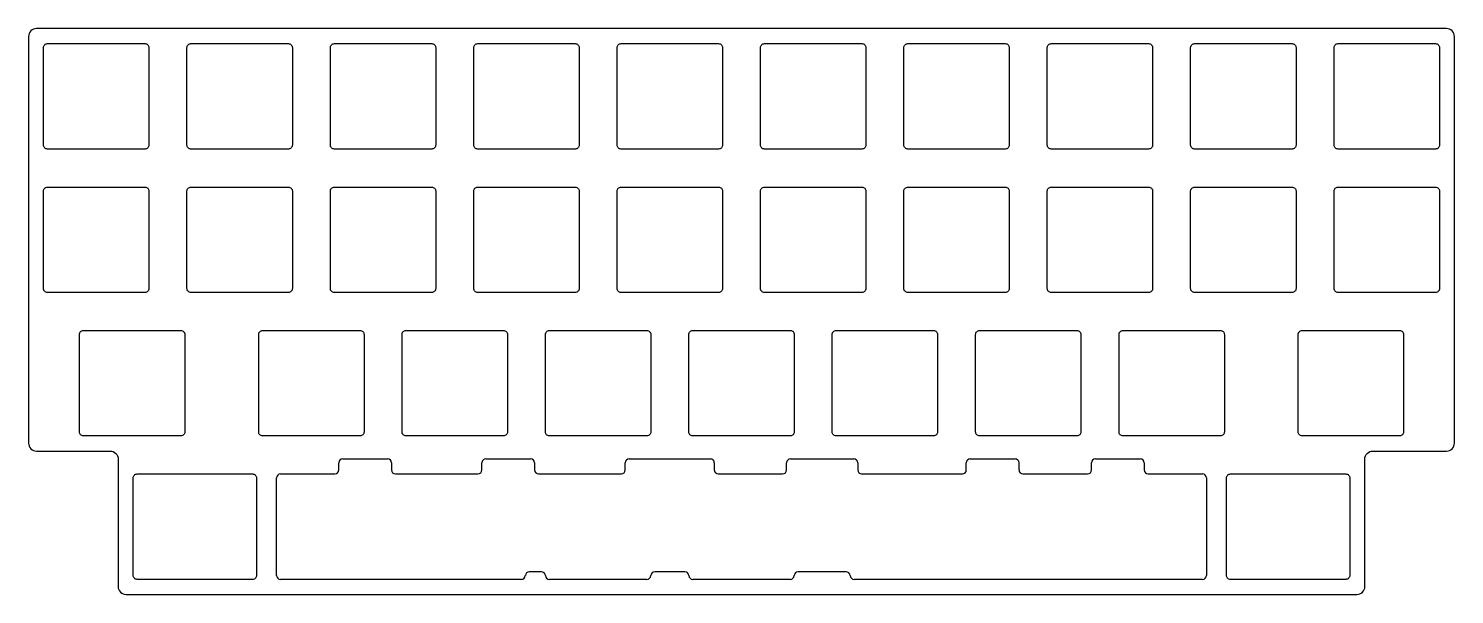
# Model space of a CAD drawing. Header units: millimetres. Extents: x 0 to 189, y -21 to 54.
import ezdxf

# ---------------------------------------------------------------- set-up
doc = ezdxf.new("R2010")
doc.units = ezdxf.units.MM
doc.layers.get('0').update_dxf_attribs({"linetype": 'CONTINUOUS'})

msp = doc.modelspace()

# ---------------------------------------------------------------- linework, layer by layer
for p, q in [((41.75, -3.29), (47.7, -3.29)), ((60.76, -3.29), (66.71, -3.29)), ((79.81, -3.29), (90.59, -3.29)), ((101.24, -3.29), (109.64, -3.29)), ((125.12, -3.29), (131.07, -3.29)), ((141.75, -3.29), (147.7, -3.29)), ((33.48, -5.29), (40.7, -5.29)), ((41.22, -4.76), (41.22, -3.81)), ((48.22, -3.81), (48.22, -4.76)), ((48.75, -5.29), (59.71, -5.29)), ((60.24, -4.76), (60.24, -3.81)), ((67.24, -3.81), (67.24, -4.76)), ((67.76, -5.29), (78.76, -5.29)), ((79.29, -4.76), (79.29, -3.81)), ((91.11, -3.81), (91.11, -4.76)), ((91.64, -5.29), (100.19, -5.29)), ((100.72, -4.76), (100.72, -3.81)), ((110.16, -3.81), (110.16, -4.76)), ((110.69, -5.29), (124.07, -5.29)), ((124.59, -4.76), (124.59, -3.81)), ((131.59, -3.81), (131.59, -4.76)), ((132.12, -5.29), (140.7, -5.29)), ((141.22, -4.76), (141.22, -3.81)), ((148.23, -3.81), (148.23, -4.76)), ((148.75, -5.29), (155.97, -5.29)), ((32.96, -18.76), (32.96, -5.81)), ((156.49, -5.81), (156.49, -18.76)), ((68.15, -18.29), (66.53, -18.29)), ((87.2, -18.29), (83.2, -18.29)), ((108.63, -18.29), (102.25, -18.29)), ((65.48, -19.29), (33.48, -19.29)), ((82.15, -19.29), (69.2, -19.29)), ((101.2, -19.29), (88.25, -19.29)), ((155.97, -19.29), (109.68, -19.29))]:
    msp.add_line(p, q)
for points in [[(11.91, -3.29), (11.91, -20.24, 0.414214), (12.96, -21.29), (176.49, -21.29, 0.414214), (177.54, -20.24), (177.54, -3.29, -0.414214), (178.59, -2.24), (188.4, -2.24, 0.414214), (189.45, -1.19), (189.45, 52.81, 0.414214), (188.4, 53.86), (1.05, 53.86, 0.414214), (0, 52.81), (0, -1.19, 0.414214), (1.05, -2.24), (10.86, -2.24, -0.414214)], [(15.48, 37.86), (2.52, 37.86, -0.414214), (2, 38.39), (2, 51.34, -0.414214), (2.52, 51.86), (15.48, 51.86, -0.414214), (16, 51.34), (16, 38.39, -0.414214)], [(35.05, 51.34), (35.05, 38.39, -0.414214), (34.52, 37.86), (21.58, 37.86, -0.414214), (21.05, 38.39), (21.05, 51.34, -0.414214), (21.58, 51.86), (34.52, 51.86, -0.414214)], [(54.1, 51.34), (54.1, 38.39, -0.414214), (53.58, 37.86), (40.63, 37.86, -0.414214), (40.1, 38.39), (40.1, 51.34, -0.414214), (40.63, 51.86), (53.58, 51.86, -0.414214)], [(73.15, 51.34), (73.15, 38.39, -0.414214), (72.63, 37.86), (59.68, 37.86, -0.414214), (59.15, 38.39), (59.15, 51.34, -0.414214), (59.68, 51.86), (72.63, 51.86, -0.414214)], [(92.2, 51.34), (92.2, 38.39, -0.414214), (91.68, 37.86), (78.73, 37.86, -0.414214), (78.2, 38.39), (78.2, 51.34, -0.414214), (78.73, 51.86), (91.68, 51.86, -0.414214)], [(111.25, 51.34), (111.25, 38.39, -0.414214), (110.73, 37.86), (97.78, 37.86, -0.414214), (97.25, 38.39), (97.25, 51.34, -0.414214), (97.78, 51.86), (110.73, 51.86, -0.414214)], [(130.3, 51.34), (130.3, 38.39, -0.414214), (129.77, 37.86), (116.83, 37.86, -0.414214), (116.3, 38.39), (116.3, 51.34, -0.414214), (116.83, 51.86), (129.77, 51.86, -0.414214)], [(149.35, 51.34), (149.35, 38.39, -0.414214), (148.82, 37.86), (135.88, 37.86, -0.414214), (135.35, 38.39), (135.35, 51.34, -0.414214), (135.88, 51.86), (148.82, 51.86, -0.414214)], [(168.4, 51.34), (168.4, 38.39, -0.414214), (167.88, 37.86), (154.93, 37.86, -0.414214), (154.4, 38.39), (154.4, 51.34, -0.414214), (154.93, 51.86), (167.88, 51.86, -0.414214)], [(187.45, 51.34), (187.45, 38.39, -0.414214), (186.93, 37.86), (173.98, 37.86, -0.414214), (173.45, 38.39), (173.45, 51.34, -0.414214), (173.98, 51.86), (186.93, 51.86, -0.414214)], [(2.52, 32.81), (15.48, 32.81, -0.414214), (16, 32.29), (16, 19.34, -0.414214), (15.48, 18.81), (2.52, 18.81, -0.414214), (2, 19.34), (2, 32.29, -0.414214)], [(21.58, 32.81), (34.52, 32.81, -0.414214), (35.05, 32.29), (35.05, 19.34, -0.414214), (34.52, 18.81), (21.58, 18.81, -0.414214), (21.05, 19.34), (21.05, 32.29, -0.414214)], [(40.63, 32.81), (53.58, 32.81, -0.414214), (54.1, 32.29), (54.1, 19.34, -0.414214), (53.58, 18.81), (40.63, 18.81, -0.414214), (40.1, 19.34), (40.1, 32.29, -0.414214)], [(59.68, 32.81), (72.63, 32.81, -0.414214), (73.15, 32.29), (73.15, 19.34, -0.414214), (72.63, 18.81), (59.68, 18.81, -0.414214), (59.15, 19.34), (59.15, 32.29, -0.414214)], [(78.73, 32.81), (91.68, 32.81, -0.414214), (92.2, 32.29), (92.2, 19.34, -0.414214), (91.68, 18.81), (78.73, 18.81, -0.414214), (78.2, 19.34), (78.2, 32.29, -0.414214)], [(97.78, 32.81), (110.73, 32.81, -0.414214), (111.25, 32.29), (111.25, 19.34, -0.414214), (110.73, 18.81), (97.78, 18.81, -0.414214), (97.25, 19.34), (97.25, 32.29, -0.414214)], [(116.83, 32.81), (129.77, 32.81, -0.414214), (130.3, 32.29), (130.3, 19.34, -0.414214), (129.77, 18.81), (116.83, 18.81, -0.414214), (116.3, 19.34), (116.3, 32.29, -0.414214)], [(135.88, 32.81), (148.82, 32.81, -0.414214), (149.35, 32.29), (149.35, 19.34, -0.414214), (148.82, 18.81), (135.88, 18.81, -0.414214), (135.35, 19.34), (135.35, 32.29, -0.414214)], [(154.93, 32.81), (167.88, 32.81, -0.414214), (168.4, 32.29), (168.4, 19.34, -0.414214), (167.88, 18.81), (154.93, 18.81, -0.414214), (154.4, 19.34), (154.4, 32.29, -0.414214)], [(186.93, 18.81), (173.98, 18.81, -0.414214), (173.45, 19.34), (173.45, 32.29, -0.414214), (173.98, 32.81), (186.93, 32.81, -0.414214), (187.45, 32.29), (187.45, 19.34, -0.414214)], [(20.76, 13.24), (20.76, 0.29, -0.414214), (20.24, -0.24), (7.29, -0.24, -0.414214), (6.76, 0.29), (6.76, 13.24, -0.414214), (7.29, 13.76), (20.24, 13.76, -0.414214)], [(44.05, -0.24), (31.1, -0.24, -0.414214), (30.58, 0.29), (30.58, 13.24, -0.414214), (31.1, 13.76), (44.05, 13.76, -0.414214), (44.58, 13.24), (44.58, 0.29, -0.414214)], [(63.1, -0.24), (50.15, -0.24, -0.414214), (49.62, 0.29), (49.62, 13.24, -0.414214), (50.15, 13.76), (63.1, 13.76, -0.414214), (63.63, 13.24), (63.63, 0.29, -0.414214)], [(82.15, -0.24), (69.2, -0.24, -0.414214), (68.68, 0.29), (68.68, 13.24, -0.414214), (69.2, 13.76), (82.15, 13.76, -0.414214), (82.67, 13.24), (82.67, 0.29, -0.414214)], [(101.2, -0.24), (88.25, -0.24, -0.414214), (87.73, 0.29), (87.73, 13.24, -0.414214), (88.25, 13.76), (101.2, 13.76, -0.414214), (101.73, 13.24), (101.73, 0.29, -0.414214)], [(120.25, -0.24), (107.3, -0.24, -0.414214), (106.78, 0.29), (106.78, 13.24, -0.414214), (107.3, 13.76), (120.25, 13.76, -0.414214), (120.77, 13.24), (120.77, 0.29, -0.414214)], [(139.3, -0.24), (126.35, -0.24, -0.414214), (125.83, 0.29), (125.83, 13.24, -0.414214), (126.35, 13.76), (139.3, 13.76, -0.414214), (139.82, 13.24), (139.82, 0.29, -0.414214)], [(158.35, -0.24), (145.4, -0.24, -0.414214), (144.88, 0.29), (144.88, 13.24, -0.414214), (145.4, 13.76), (158.35, 13.76, -0.414214), (158.88, 13.24), (158.88, 0.29, -0.414214)], [(182.69, 13.24), (182.69, 0.29, -0.414214), (182.16, -0.24), (169.21, -0.24, -0.414214), (168.69, 0.29), (168.69, 13.24, -0.414214), (169.21, 13.76), (182.16, 13.76, -0.414214)], [(14.43, -5.29), (29.76, -5.29, -0.414214), (30.29, -5.81), (30.29, -18.76, -0.414214), (29.76, -19.29), (14.43, -19.29, -0.414214), (13.91, -18.76), (13.91, -5.81, -0.414214)], [(159.69, -5.29), (175.02, -5.29, -0.414214), (175.54, -5.81), (175.54, -18.76, -0.414214), (175.02, -19.29), (159.69, -19.29, -0.414214), (159.16, -18.76), (159.16, -5.81, -0.414214)]]:
    msp.add_lwpolyline(points, format="xyb", close=True)
for centre, start, end in [((41.75, -3.81), 90, 180), ((47.7, -3.81), 0, 90), ((60.76, -3.81), 90, 180), ((66.71, -3.81), 0, 90), ((79.81, -3.81), 90, 180), ((90.59, -3.81), 0, 90), ((101.24, -3.81), 90, 180), ((109.64, -3.81), 0, 90), ((125.12, -3.81), 90, 180), ((131.07, -3.81), 0, 90), ((141.75, -3.81), 90, 180), ((147.7, -3.81), 0, 90), ((33.48, -5.81), 90, 180), ((40.7, -4.76), 270, 360), ((48.75, -4.76), 180, 270), ((59.71, -4.76), 270, 360), ((67.76, -4.76), 180, 270), ((78.76, -4.76), 270, 360), ((91.64, -4.76), 180, 270), ((100.19, -4.76), 270, 360), ((110.69, -4.76), 180, 270), ((124.07, -4.76), 270, 360), ((132.12, -4.76), 180, 270), ((140.7, -4.76), 270, 360), ((148.75, -4.76), 180, 270), ((155.97, -5.81), 0, 90), ((33.48, -18.76), 180, 270), ((65.48, -18.76), 270, 357.2706), ((66.53, -18.81), 90, 177.2706), ((68.15, -18.81), 2.7294, 90), ((69.2, -18.76), 182.7294, 270), ((82.15, -18.76), 270, 357.2706), ((83.2, -18.81), 90, 177.2706), ((87.2, -18.81), 2.7294, 90), ((88.25, -18.76), 182.7294, 270), ((101.2, -18.76), 270, 357.2706), ((102.25, -18.81), 90, 177.2706), ((108.63, -18.81), 2.7294, 90), ((109.68, -18.76), 182.7294, 270), ((155.97, -18.76), -90, 0)]:
    msp.add_arc(centre, 0.525, start, end)

doc.saveas('drawing.dxf')
